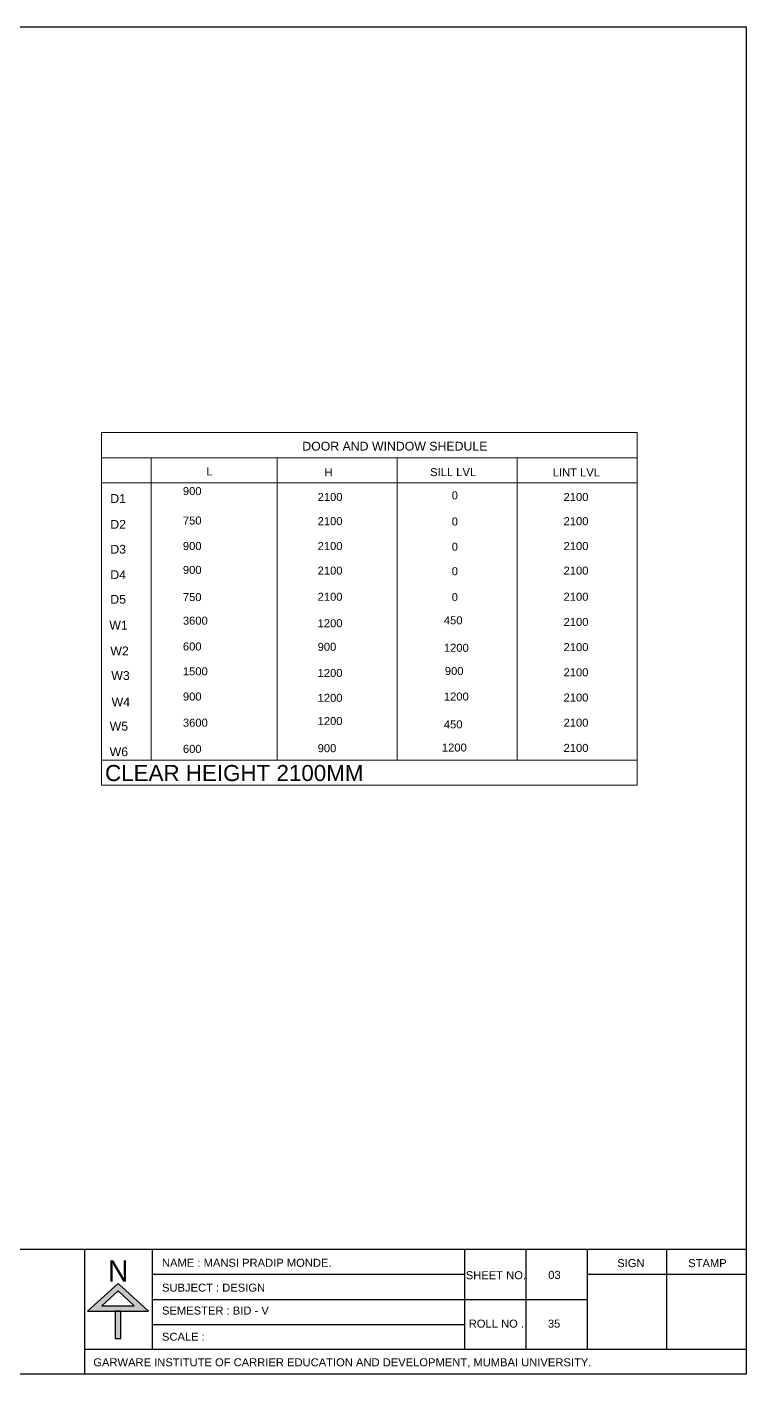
# Model space of a CAD drawing. Header units: millimetres. Extents: x 68955 to 118645, y -193284 to 16474.
# Drawn here: x 86969 to 95954, y -38329 to -21503 of the extents above; entities that cross this region are included whole.
import ezdxf

# ---------------------------------------------------------------- set-up
doc = ezdxf.new("R2010")
doc.units = ezdxf.units.MM
doc.layers.add('PDF3_0', color=7, linetype='Continuous')
doc.layers.add('PDF3_TEXT', color=7, linetype='Continuous', true_color=0x535353)
doc.layers.add('PDF3_wall', color=7, linetype='Continuous', true_color=0x929498)
doc.styles.add('PDF Arial', font='arial.ttf')
doc.styles.add('PDF Yu Gothic', font='Yu Gothic.ttf')

msp = doc.modelspace()

# ---------------------------------------------------------------- hatches: boundary and pattern name
at = {"layer": 'PDF3_wall', "transparency": 33554559}
h = msp.add_hatch(color=256, dxfattribs=at)
h.paths.add_polyline_path([(88411.331, -37474.993), (88211.121, -37291.127), (88108.973, -37197.15), (88002.739, -37291.127), (87802.528, -37474.993), (87724.895, -37544.454), (88072.199, -37544.454), (88072.199, -37883.586), (88141.66, -37883.586), (88141.66, -37544.454), (88488.964, -37544.454)])
h.paths.add_polyline_path([(88309.183, -37474.993), (87904.676, -37474.993), (88108.973, -37291.127)], flags=0)

# ---------------------------------------------------------------- linework, layer by layer
at = {"layer": 'PDF3_0', "lineweight": 25}
msp.add_lwpolyline([(74265.849, -21503.101), (95953.954, -21503.101), (95953.954, -38328.952), (74265.849, -38328.952)], close=True, dxfattribs=at)
for points in [[(95953.954, -36772.214), (74265.849, -36772.214)], [(87688.122, -36772.214), (87688.122, -38328.952)], [(88533.909, -36772.214), (88533.909, -38018.422)], [(92435.97, -36772.214), (92435.97, -38018.422)], [(93204.125, -36772.214), (93204.125, -38018.422)], [(93968.193, -36772.214), (93968.193, -38018.422)], [(94961.074, -36772.214), (94961.074, -38018.422)], [(88533.909, -37082.744), (88533.909, -37082.744)], [(88533.909, -37082.744), (92435.97, -37082.744)], [(93968.193, -37082.744), (95953.954, -37082.744)], [(88533.909, -37397.361), (88533.909, -37397.361)], [(88533.909, -37397.361), (93968.193, -37397.361)], [(88533.909, -37707.891), (88533.909, -37707.891)], [(88533.909, -37707.891), (92435.97, -37707.891)], [(87688.122, -38018.422), (95953.954, -38018.422)], [(88533.909, -38018.422), (88533.909, -38018.422)]]:
    msp.add_lwpolyline(points, dxfattribs=at)
at = {"layer": 'PDF3_TEXT', "lineweight": 18}
msp.add_lwpolyline([(94593.34, -30974.282), (87900.59, -30974.282), (87900.59, -26569.651), (94593.34, -26569.651)], close=True, dxfattribs=at)
for points in [[(87900.59, -26884.268), (94593.34, -26884.268)], [(88521.651, -26884.268), (88521.651, -30659.665)], [(90094.734, -26884.268), (90094.734, -30659.665)], [(91594.269, -26884.268), (91594.269, -30659.665)], [(93093.805, -26884.268), (93093.805, -30659.665)], [(87900.59, -27198.884), (94593.34, -27198.884)], [(87900.59, -30659.665), (94593.34, -30659.665)]]:
    msp.add_lwpolyline(points, dxfattribs=at)
at = {"layer": 'PDF3_wall', "color": 251, "lineweight": 25, "true_color": 0x535353}
for points in [[(88108.973, -37544.454), (88488.964, -37544.454), (88108.973, -37197.15), (87724.895, -37544.454)], [(88108.973, -37291.127), (87904.676, -37474.993), (88108.973, -37474.993), (88309.183, -37474.993)], [(88141.66, -37544.454), (88072.199, -37544.454), (88072.199, -37883.586), (88141.66, -37883.586)]]:
    msp.add_lwpolyline(points, close=True, dxfattribs=at)

# ---------------------------------------------------------------- texts
at = {"layer": 'PDF3_TEXT', "attachment_point": 7, "style": 'PDF Arial'}
for s, insert, char_height in [('DOOR AND WINDOW SHEDULE', (90409.35, -26796.253), 109.97504), ('L', (89212.173, -27104.908), 99.978), ('H', (90687.193, -27117.166), 99.978), ('SILL LVL', (92006.948, -27114.785), 99.9781), ('LINT LVL', (93539.171, -27117.166), 99.9781), ('900', (88917.986, -27351.769), 99.9781), ('D1', (88010.91, -27448.126), 109.975), ('2100', (90601.389, -27425.315), 99.9781), ('0', (92276.619, -27404.886), 99.978), ('2100', (93674.007, -27425.315), 99.9781), ('D2', (88010.91, -27770.914), 109.975), ('750', (88917.986, -27719.502), 99.9781), ('2100', (90601.389, -27727.674), 99.9781), ('0', (92276.619, -27731.76), 99.978), ('2100', (93674.007, -27727.674), 99.9781), ('D3', (88010.91, -28083.395), 109.975), ('900', (88917.986, -28038.205), 99.9781), ('2100', (90601.389, -28038.205), 99.9781), ('0', (92276.619, -28046.376), 99.978), ('2100', (93674.007, -28038.205), 99.9781), ('900', (88917.986, -28336.477), 99.9781), ('2100', (90601.389, -28344.649), 99.9781), ('0', (92276.619, -28352.821), 99.978), ('2100', (93674.007, -28344.649), 99.9781), ('D4', (88010.91, -28400.147), 109.975), ('D5', (88010.91, -28708.467), 109.975), ('750', (88917.986, -28675.609), 99.9781), ('2100', (90601.389, -28671.523), 99.9781), ('0', (92276.619, -28675.609), 99.978), ('2100', (93674.007, -28671.523), 99.9781), ('W1', (87998.653, -29029.38), 109.975), ('3600', (88917.986, -28969.864), 99.9781), ('1200', (90601.389, -29002.484), 99.9781), ('450', (92178.557, -28965.71), 99.9781), ('2100', (93674.007, -28986.14), 99.9781), ('W2', (88010.91, -29352.168), 109.975), ('600', (88917.986, -29292.584), 99.9781), ('900', (90601.389, -29296.67), 99.9781), ('1200', (92178.557, -29308.928), 99.9781), ('2100', (93674.007, -29300.756), 99.9781), ('W3', (88023.168, -29660.563), 109.975), ('1500', (88917.986, -29603.115), 99.9781), ('1200', (90601.389, -29623.545), 99.9781), ('900', (92190.815, -29599.029), 99.9781), ('2100', (93674.007, -29615.373), 99.9781), ('W4', (88027.254, -29989.573), 109.975), ('900', (88917.986, -29917.731), 99.9781), ('1200', (90601.389, -29934.075), 99.9781), ('1200', (92178.557, -29917.731), 99.9781), ('2100', (93674.007, -29929.989), 99.9781), ('W5', (88002.739, -30293.807), 109.975), ('3600', (88917.986, -30244.674), 99.9781), ('1200', (90601.389, -30224.176), 99.9781), ('450', (92178.557, -30265.035), 99.9781), ('2100', (93674.007, -30244.606), 99.9781), ('1200', (92154.041, -30555.136), 99.9781), ('W6', (88002.739, -30612.51), 109.975), ('600', (88917.986, -30571.48), 99.9781), ('900', (90601.389, -30563.308), 99.9781), ('2100', (93674.007, -30559.222), 99.9781)]:
    msp.add_mtext(s, dxfattribs=dict(at, insert=insert, char_height=char_height))
at = {"layer": 'PDF3_TEXT', "color": 7, "attachment_point": 7}
for s, insert, char_height, style in [('CLEAR HEIGHT 2100MM', (87945.536, -30924.575), 199.95621, 'PDF Arial'), ('N', (87978.223, -37173.327), 266.257, 'PDF Yu Gothic'), ('NAME : MANSI PRADIP MONDE.', (88656.487, -36990.473), 99.97811, 'PDF Arial'), ('SIGN', (94344.099, -36994.559), 99.9781, 'PDF Arial'), ('STAMP', (95230.745, -36994.559), 99.9781, 'PDF Arial'), ('SHEET NO.', (92452.314, -37145.738), 99.9781, 'PDF Arial'), ('03', (93481.968, -37141.72), 99.9781, 'PDF Arial'), ('SUBJECT : DESIGN', (88656.487, -37301.003), 99.97811, 'PDF Arial'), ('SEMESTER : BID - V', (88656.487, -37587.018), 99.97811, 'PDF Arial'), ('ROLL NO .', (92489.087, -37750.455), 99.9781, 'PDF Arial'), ('35', (93477.882, -37750.524), 99.9781, 'PDF Arial'), ('SCALE :', (88656.487, -37913.893), 99.9781, 'PDF Arial'), ('GARWARE INSTITUTE OF CARRIER EDUCATION AND DEVELOPMENT, MUMBAI UNIVERSITY.', (87798.442, -38250.667), 99.97811, 'PDF Arial')]:
    msp.add_mtext(s, dxfattribs=dict(at, insert=insert, char_height=char_height, style=style))

doc.saveas('drawing.dxf')
